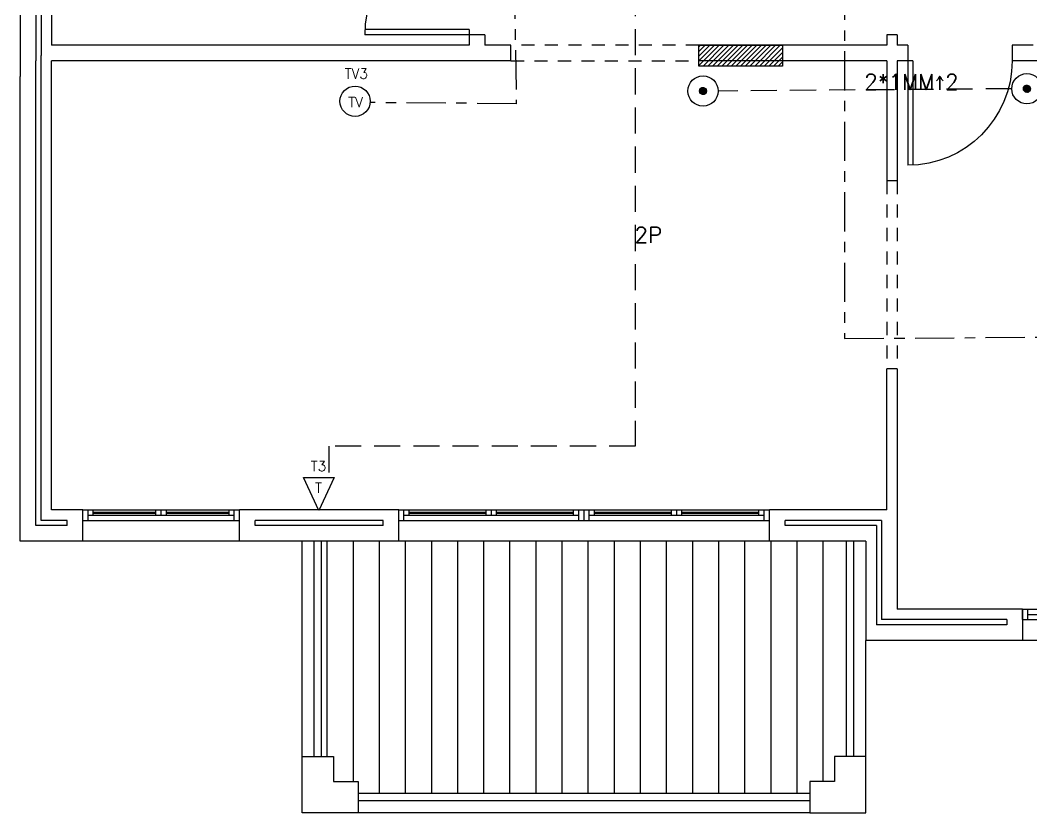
# Model space of a CAD drawing. Header units: millimetres. Extents: x -1167.6 to -1111.9, y 13007.9 to 13069.
# Drawn here: x -1127.31 to -1117.62, y 13053.82 to 13061.41 of the extents above; entities that cross this region are included whole.
import ezdxf
from ezdxf.enums import TextEntityAlignment as Align

# ---------------------------------------------------------------- set-up
doc = ezdxf.new("R2010")
doc.units = ezdxf.units.MM
doc.header["$LTSCALE"] = 0.5
for name, pattern in [('CENTER2', [1.125, 0.75, -0.125, 0.125, -0.125]), ('DASHED', [0.75, 0.5, -0.25]), ('HIDDEN', [0.375, 0.25, -0.125])]:
    doc.linetypes.add(name, pattern=pattern)
for name, color, linetype in [('1lowpower', 4, 'CONTINUOUS'), ('A-DOOR', 4, 'CONTINUOUS'), ('A-FLOR-STRS', 2, 'CONTINUOUS'), ('A-WALL', 7, 'CONTINUOUS'), ('A-WINDOW', 150, 'CONTINUOUS'), ('M-BALCONY', 6, 'CONTINUOUS'), ('M-HANDRAIL', 251, 'CONTINUOUS'), ('M-LINTELS', 251, 'HIDDEN'), ('M-SANITARY', 1, 'CONTINUOUS'), ('M-TILING', 251, 'CONTINUOUS')]:
    doc.layers.add(name, color=color, linetype=linetype)
doc.layers.get('M-SANITARY').off()
doc.styles.get("Standard").update_dxf_attribs({"font": 'romans.shx', "width": 0.8})

# ---------------------------------------------------------------- blocks, each defined once
blk = doc.blocks.new('D1000')
at = {"layer": 'A-DOOR'}
for p, q in [((0, 0), (-1000, 0)), ((0, 50), (-998.7, 50)), ((0, 50), (0, 0))]:
    blk.add_line(p, q, dxfattribs=at)
blk.add_arc((0, 0), 1000, 90, 180, dxfattribs=at)

msp = doc.modelspace()

# ---------------------------------------------------------------- hatches: boundary and pattern name
at = {"layer": 'A-FLOR-STRS'}
h = msp.add_hatch(dxfattribs=at)
h.set_pattern_fill('ANSI31', color=256, scale=0.01)
h.set_pattern_definition([(45, (79.079495, 46.508607), (-0.0224506403, 0.0224506403), [])])
h.paths.add_polyline_path([(-1120.8117, 13061.1663), (-1120.8117, 13060.9663), (-1120.0117, 13060.9663), (-1120.0117, 13061.1663)])

# ---------------------------------------------------------------- linework, layer by layer
at = {"layer": '1lowpower', "linetype": 'CENTER2'}
for p, q in [((-1122.6022, 13063.1432), (-1122.561, 13060.6062)), ((-1119.416, 13062.4586), (-1119.416, 13058.3574)), ((-1122.561, 13060.6062), (-1123.9604, 13060.6166)), ((-1119.416, 13058.3574), (-1115.5097, 13058.3847))]:
    msp.add_line(p, q, dxfattribs=at)
at = {"layer": '1lowpower', "linetype": 'DASHED'}
for p, q in [((-1121.4214, 13062.8203), (-1121.4214, 13057.3261)), ((-1117.815, 13060.7491), (-1120.6275, 13060.7276)), ((-1121.4214, 13057.3261), (-1124.357, 13057.3261)), ((-1124.357, 13057.3261), (-1124.357, 13057.0283))]:
    msp.add_line(p, q, dxfattribs=at)
at = {"layer": '1lowpower', "ltscale": 20}
for p, q in [((-1120.8066, 13060.7263), (-1120.7711, 13060.7617)), ((-1120.8066, 13060.7271), (-1120.772, 13060.7617)), ((-1120.8066, 13060.7279), (-1120.7728, 13060.7617)), ((-1120.8066, 13060.7288), (-1120.7737, 13060.7617)), ((-1120.8065, 13060.7254), (-1120.7703, 13060.7617)), ((-1120.8065, 13060.7297), (-1120.7746, 13060.7617)), ((-1120.8065, 13060.7247), (-1120.7695, 13060.7616)), ((-1120.8065, 13060.7306), (-1120.7755, 13060.7616)), ((-1120.8064, 13060.7239), (-1120.7688, 13060.7615)), ((-1120.8064, 13060.7316), (-1120.7765, 13060.7615)), ((-1120.8063, 13060.7231), (-1120.768, 13060.7614)), ((-1120.8062, 13060.7326), (-1120.7775, 13060.7614)), ((-1120.8062, 13060.7224), (-1120.7672, 13060.7613)), ((-1120.8061, 13060.7216), (-1120.7665, 13060.7612)), ((-1120.8061, 13060.7336), (-1120.7785, 13060.7612)), ((-1120.806, 13060.7209), (-1120.7658, 13060.7611)), ((-1120.8059, 13060.7347), (-1120.7795, 13060.761)), ((-1120.8058, 13060.7202), (-1120.7651, 13060.7609)), ((-1120.8056, 13060.7195), (-1120.7644, 13060.7608)), ((-1120.8056, 13060.7358), (-1120.7807, 13060.7607)), ((-1120.8055, 13060.7188), (-1120.7637, 13060.7606)), ((-1120.8053, 13060.7182), (-1120.763, 13060.7604)), ((-1120.8053, 13060.7369), (-1120.7818, 13060.7604)), ((-1120.8051, 13060.7175), (-1120.7624, 13060.7602)), ((-1120.8049, 13060.7169), (-1120.7617, 13060.76)), ((-1120.8049, 13060.7382), (-1120.7831, 13060.76)), ((-1120.8047, 13060.7162), (-1120.7611, 13060.7598)), ((-1120.8045, 13060.7395), (-1120.7844, 13060.7596)), ((-1120.8044, 13060.7156), (-1120.7605, 13060.7596)), ((-1120.8042, 13060.715), (-1120.7599, 13060.7593)), ((-1120.804, 13060.7144), (-1120.7592, 13060.7591)), ((-1120.8039, 13060.7409), (-1120.7858, 13060.759)), ((-1120.8037, 13060.7138), (-1120.7586, 13060.7588)), ((-1120.8034, 13060.7132), (-1120.7581, 13060.7586)), ((-1120.8032, 13060.7126), (-1120.7575, 13060.7583)), ((-1120.8032, 13060.7425), (-1120.7874, 13060.7583)), ((-1120.8029, 13060.712), (-1120.7569, 13060.758)), ((-1120.8026, 13060.7115), (-1120.7564, 13060.7577)), ((-1120.8023, 13060.7109), (-1120.7558, 13060.7574)), ((-1120.8023, 13060.7443), (-1120.7891, 13060.7574)), ((-1120.802, 13060.7104), (-1120.7553, 13060.7571)), ((-1120.8017, 13060.7098), (-1120.7547, 13060.7568)), ((-1120.8013, 13060.7093), (-1120.7542, 13060.7564)), ((-1120.801, 13060.7088), (-1120.7537, 13060.7561)), ((-1120.8009, 13060.7464), (-1120.7913, 13060.756)), ((-1120.8007, 13060.7083), (-1120.7532, 13060.7558)), ((-1120.8003, 13060.7078), (-1120.7527, 13060.7554)), ((-1120.7999, 13060.7073), (-1120.7522, 13060.7551)), ((-1120.7996, 13060.7068), (-1120.7517, 13060.7547)), ((-1120.7992, 13060.7063), (-1120.7512, 13060.7543)), ((-1120.7988, 13060.7058), (-1120.7507, 13060.7539)), ((-1120.7984, 13060.7054), (-1120.7503, 13060.7535)), ((-1120.7982, 13060.7501), (-1120.7949, 13060.7533)), ((-1120.798, 13060.7049), (-1120.7498, 13060.7532)), ((-1120.7976, 13060.7045), (-1120.7494, 13060.7527)), ((-1120.7972, 13060.704), (-1120.7489, 13060.7523)), ((-1120.7968, 13060.7036), (-1120.7485, 13060.7519)), ((-1120.7964, 13060.7032), (-1120.748, 13060.7515)), ((-1120.7959, 13060.7027), (-1120.7476, 13060.7511)), ((-1120.7955, 13060.7023), (-1120.7472, 13060.7506)), ((-1120.795, 13060.7019), (-1120.7468, 13060.7502)), ((-1120.7946, 13060.7015), (-1120.7464, 13060.7497)), ((-1120.7941, 13060.7011), (-1120.746, 13060.7492)), ((-1120.7936, 13060.7008), (-1120.7456, 13060.7488)), ((-1120.7932, 13060.7004), (-1120.7453, 13060.7483)), ((-1120.7927, 13060.7), (-1120.7449, 13060.7478)), ((-1120.7922, 13060.6997), (-1120.7445, 13060.7473)), ((-1120.7917, 13060.6993), (-1120.7442, 13060.7468)), ((-1120.7912, 13060.699), (-1120.7439, 13060.7463)), ((-1120.7906, 13060.6986), (-1120.7435, 13060.7458)), ((-1120.7901, 13060.6983), (-1120.7432, 13060.7452)), ((-1120.7896, 13060.698), (-1120.7429, 13060.7447)), ((-1120.789, 13060.6977), (-1120.7426, 13060.7441)), ((-1120.7885, 13060.6974), (-1120.7423, 13060.7436)), ((-1120.7879, 13060.6971), (-1120.742, 13060.743)), ((-1120.7873, 13060.6968), (-1120.7417, 13060.7425)), ((-1120.7868, 13060.6965), (-1120.7414, 13060.7419)), ((-1117.7042, 13060.7486), (-1117.6696, 13060.7833)), ((-1117.7042, 13060.7495), (-1117.6704, 13060.7833)), ((-1117.7042, 13060.7478), (-1117.6687, 13060.7832)), ((-1117.7042, 13060.7504), (-1117.6713, 13060.7832)), ((-1117.7041, 13060.747), (-1117.6679, 13060.7832)), ((-1117.7041, 13060.7513), (-1117.6722, 13060.7832)), ((-1117.7041, 13060.7462), (-1117.6671, 13060.7831)), ((-1117.7041, 13060.7522), (-1117.6731, 13060.7831)), ((-1117.704, 13060.7454), (-1117.6663, 13060.7831)), ((-1117.704, 13060.7531), (-1117.6741, 13060.783)), ((-1117.7039, 13060.7446), (-1117.6656, 13060.783)), ((-1117.7038, 13060.7439), (-1117.6648, 13060.7829)), ((-1117.7038, 13060.7541), (-1117.6751, 13060.7829)), ((-1117.7037, 13060.7432), (-1117.6641, 13060.7827)), ((-1117.7037, 13060.7551), (-1117.6761, 13060.7827)), ((-1117.7036, 13060.7424), (-1117.6634, 13060.7826)), ((-1117.7035, 13060.7562), (-1117.6771, 13060.7825)), ((-1117.7034, 13060.7417), (-1117.6627, 13060.7825)), ((-1117.7032, 13060.741), (-1117.662, 13060.7823)), ((-1117.7032, 13060.7573), (-1117.6783, 13060.7823)), ((-1117.7031, 13060.7404), (-1117.6613, 13060.7821)), ((-1117.7029, 13060.7585), (-1117.6794, 13060.782)), ((-1117.7029, 13060.7397), (-1117.6606, 13060.7819)), ((-1117.7027, 13060.739), (-1117.66, 13060.7817)), ((-1117.7025, 13060.7597), (-1117.6807, 13060.7816)), ((-1117.7025, 13060.7384), (-1117.6593, 13060.7815)), ((-1117.7023, 13060.7377), (-1117.6587, 13060.7813)), ((-1117.7021, 13060.761), (-1117.682, 13060.7811)), ((-1117.702, 13060.7371), (-1117.6581, 13060.7811)), ((-1117.7018, 13060.7365), (-1117.6574, 13060.7809)), ((-1117.7016, 13060.7359), (-1117.6568, 13060.7806)), ((-1117.7015, 13060.7624), (-1117.6834, 13060.7806)), ((-1117.7013, 13060.7353), (-1117.6562, 13060.7804)), ((-1117.701, 13060.7347), (-1117.6557, 13060.7801)), ((-1117.7008, 13060.7341), (-1117.6551, 13060.7798)), ((-1117.7008, 13060.764), (-1117.6849, 13060.7798)), ((-1117.7005, 13060.7336), (-1117.6545, 13060.7795)), ((-1117.7002, 13060.733), (-1117.6539, 13060.7792)), ((-1117.6999, 13060.7324), (-1117.6534, 13060.7789)), ((-1117.6999, 13060.7658), (-1117.6867, 13060.7789)), ((-1117.6996, 13060.7319), (-1117.6529, 13060.7786)), ((-1117.6993, 13060.7314), (-1117.6523, 13060.7783)), ((-1117.6989, 13060.7308), (-1117.6518, 13060.778)), ((-1117.6986, 13060.7303), (-1117.6513, 13060.7776)), ((-1117.6985, 13060.768), (-1117.6889, 13060.7776)), ((-1117.6982, 13060.7298), (-1117.6508, 13060.7773)), ((-1117.6979, 13060.7293), (-1117.6503, 13060.777)), ((-1117.6975, 13060.7288), (-1117.6498, 13060.7766)), ((-1117.6972, 13060.7283), (-1117.6493, 13060.7762)), ((-1117.6968, 13060.7278), (-1117.6488, 13060.7759)), ((-1117.6964, 13060.7274), (-1117.6483, 13060.7755)), ((-1117.696, 13060.7269), (-1117.6479, 13060.7751)), ((-1117.6958, 13060.7716), (-1117.6925, 13060.7748)), ((-1117.6956, 13060.7265), (-1117.6474, 13060.7747)), ((-1117.6952, 13060.726), (-1117.6469, 13060.7743)), ((-1117.6948, 13060.7256), (-1117.6465, 13060.7739)), ((-1117.6944, 13060.7251), (-1117.6461, 13060.7734)), ((-1117.694, 13060.7247), (-1117.6456, 13060.773)), ((-1117.6935, 13060.7243), (-1117.6452, 13060.7726)), ((-1117.6931, 13060.7239), (-1117.6448, 13060.7721)), ((-1117.6926, 13060.7235), (-1117.6444, 13060.7717)), ((-1117.6922, 13060.7231), (-1117.644, 13060.7712)), ((-1117.6917, 13060.7227), (-1117.6436, 13060.7708)), ((-1117.6912, 13060.7223), (-1117.6432, 13060.7703)), ((-1117.6908, 13060.7219), (-1117.6429, 13060.7698)), ((-1117.6903, 13060.7216), (-1117.6425, 13060.7693)), ((-1117.6898, 13060.7212), (-1117.6421, 13060.7688)), ((-1117.6893, 13060.7209), (-1117.6418, 13060.7683)), ((-1117.6888, 13060.7205), (-1117.6415, 13060.7678)), ((-1117.6882, 13060.7202), (-1117.6411, 13060.7673)), ((-1117.6877, 13060.7198), (-1117.6408, 13060.7668)), ((-1117.6872, 13060.7195), (-1117.6405, 13060.7662)), ((-1117.6866, 13060.7192), (-1117.6402, 13060.7657)), ((-1117.6861, 13060.7189), (-1117.6399, 13060.7651)), ((-1117.6855, 13060.7186), (-1117.6396, 13060.7646)), ((-1117.6849, 13060.7183), (-1117.6393, 13060.764)), ((-1117.6844, 13060.7181), (-1117.639, 13060.7634)), ((-1117.6838, 13060.7178), (-1117.6388, 13060.7628)), ((-1117.6832, 13060.7176), (-1117.6385, 13060.7622)), ((-1117.6826, 13060.7173), (-1117.6383, 13060.7616)), ((-1117.6819, 13060.7171), (-1117.638, 13060.761)), ((-1117.6813, 13060.7168), (-1117.6378, 13060.7604)), ((-1117.6807, 13060.7166), (-1117.6376, 13060.7597)), ((-1117.68, 13060.7164), (-1117.6374, 13060.7591)), ((-1117.6794, 13060.7162), (-1117.6372, 13060.7584)), ((-1117.6787, 13060.716), (-1117.637, 13060.7578)), ((-1117.678, 13060.7159), (-1117.6368, 13060.7571)), ((-1117.6773, 13060.7157), (-1117.6367, 13060.7564)), ((-1117.6766, 13060.7156), (-1117.6365, 13060.7557)), ((-1117.6759, 13060.7154), (-1117.6364, 13060.7549)), ((-1117.6752, 13060.7153), (-1117.6363, 13060.7542)), ((-1117.6744, 13060.7152), (-1117.6362, 13060.7535)), ((-1117.6736, 13060.7151), (-1117.6361, 13060.7527)), ((-1117.6729, 13060.715), (-1117.636, 13060.7519)), ((-1117.6721, 13060.715), (-1117.6359, 13060.7511)), ((-1117.6713, 13060.7149), (-1117.6359, 13060.7503)), ((-1117.6704, 13060.7149), (-1117.6359, 13060.7495)), ((-1117.6696, 13060.7149), (-1117.6359, 13060.7486)), ((-1117.6687, 13060.715), (-1117.6359, 13060.7477)), ((-1117.6678, 13060.715), (-1117.6359, 13060.7468)), ((-1117.6669, 13060.7151), (-1117.636, 13060.7459)), ((-1117.6659, 13060.7152), (-1117.6361, 13060.745)), ((-1117.6649, 13060.7153), (-1117.6363, 13060.744)), ((-1117.6639, 13060.7155), (-1117.6364, 13060.7429)), ((-1117.6628, 13060.7157), (-1117.6366, 13060.7419)), ((-1120.7862, 13060.6963), (-1120.7412, 13060.7413)), ((-1120.7856, 13060.696), (-1120.7409, 13060.7407)), ((-1120.785, 13060.6958), (-1120.7407, 13060.7401)), ((-1120.7844, 13060.6955), (-1120.7404, 13060.7395)), ((-1120.7837, 13060.6953), (-1120.7402, 13060.7388)), ((-1120.7831, 13060.6951), (-1120.74, 13060.7382)), ((-1120.7824, 13060.6949), (-1120.7398, 13060.7376)), ((-1120.7818, 13060.6947), (-1120.7396, 13060.7369)), ((-1120.7811, 13060.6945), (-1120.7394, 13060.7362)), ((-1120.7804, 13060.6943), (-1120.7392, 13060.7355)), ((-1120.7797, 13060.6942), (-1120.7391, 13060.7348)), ((-1120.779, 13060.694), (-1120.7389, 13060.7341)), ((-1120.7783, 13060.6939), (-1120.7388, 13060.7334)), ((-1120.7776, 13060.6938), (-1120.7387, 13060.7327)), ((-1120.7768, 13060.6937), (-1120.7386, 13060.7319)), ((-1120.7761, 13060.6936), (-1120.7385, 13060.7312)), ((-1120.7753, 13060.6935), (-1120.7384, 13060.7304)), ((-1120.7745, 13060.6935), (-1120.7383, 13060.7296)), ((-1120.7737, 13060.6934), (-1120.7383, 13060.7288)), ((-1120.7728, 13060.6934), (-1120.7383, 13060.7279)), ((-1120.772, 13060.6934), (-1120.7383, 13060.7271)), ((-1120.7711, 13060.6934), (-1120.7383, 13060.7262)), ((-1120.7702, 13060.6935), (-1120.7384, 13060.7253)), ((-1120.7693, 13060.6935), (-1120.7384, 13060.7244)), ((-1120.7683, 13060.6936), (-1120.7385, 13060.7234)), ((-1120.7673, 13060.6938), (-1120.7387, 13060.7224)), ((-1120.7663, 13060.694), (-1120.7388, 13060.7214)), ((-1120.7652, 13060.6942), (-1120.739, 13060.7203)), ((-1120.7641, 13060.6944), (-1120.7393, 13060.7192)), ((-1120.7629, 13060.6947), (-1120.7396, 13060.7181)), ((-1120.7617, 13060.6951), (-1120.74, 13060.7168)), ((-1120.7604, 13060.6956), (-1120.7405, 13060.7155)), ((-1120.7589, 13060.6962), (-1120.7411, 13060.7141)), ((-1120.7574, 13060.6969), (-1120.7418, 13060.7125)), ((-1120.7555, 13060.6979), (-1120.7428, 13060.7107)), ((-1120.7533, 13060.6993), (-1120.7442, 13060.7084)), ((-1120.7488, 13060.7029), (-1120.7478, 13060.7039)), ((-1117.6617, 13060.716), (-1117.6369, 13060.7408)), ((-1117.6605, 13060.7163), (-1117.6372, 13060.7396)), ((-1117.6593, 13060.7167), (-1117.6376, 13060.7383)), ((-1117.658, 13060.7171), (-1117.6381, 13060.737)), ((-1117.6565, 13060.7177), (-1117.6387, 13060.7356)), ((-1117.6549, 13060.7184), (-1117.6394, 13060.734)), ((-1117.6531, 13060.7194), (-1117.6404, 13060.7322)), ((-1117.6509, 13060.7208), (-1117.6418, 13060.7299)), ((-1117.6464, 13060.7244), (-1117.6454, 13060.7255)), ((-1124.4524, 13056.7093), (-1124.5998, 13057.0283)), ((-1124.5998, 13057.0283), (-1124.305, 13057.0283)), ((-1124.305, 13057.0283), (-1124.4524, 13056.7093))]:
    msp.add_line(p, q, dxfattribs=at)
for centre, radius in [((-1120.7724, 13060.7276), 0.145), ((-1117.67, 13060.7491), 0.145), ((-1124.1048, 13060.6295), 0.145), ((-1120.7724, 13060.7276), 0.0342), ((-1117.67, 13060.7491), 0.0342)]:
    msp.add_circle(centre, radius, dxfattribs=at)
at = {"layer": 'A-FLOR-STRS'}
msp.add_lwpolyline([(-1120.8117, 13061.1663), (-1120.0117, 13061.1663), (-1120.0117, 13060.9663), (-1120.8117, 13060.9663), (-1120.8117, 13061.1663)], dxfattribs=at)
for points in [[(-1124.6117, 13054.3538), (-1124.3117, 13054.3538), (-1124.3117, 13054.1163), (-1124.0742, 13054.1163), (-1124.0742, 13053.8163), (-1124.6117, 13053.8163)], [(-1119.2117, 13054.3538), (-1119.5117, 13054.3538), (-1119.5117, 13054.1163), (-1119.7492, 13054.1163), (-1119.7492, 13053.8163), (-1119.2117, 13053.8163)]]:
    msp.add_lwpolyline(points, close=True, dxfattribs=at)
at = {"layer": 'A-WALL'}
for p, q in [((-1127.3117, 13062.4163), (-1127.3117, 13060.8663)), ((-1127.0117, 13062.4163), (-1127.0117, 13061.1663)), ((-1127.1617, 13062.2663), (-1127.1617, 13061.0163)), ((-1127.1117, 13062.2663), (-1127.1117, 13061.0663)), ((-1123.0117, 13061.2663), (-1123.0117, 13061.1663)), ((-1122.8617, 13061.2663), (-1123.0117, 13061.2663)), ((-1122.8617, 13061.2663), (-1122.8617, 13061.1663)), ((-1118.9117, 13061.2663), (-1119.0117, 13061.2663)), ((-1119.0117, 13061.2663), (-1119.0117, 13061.1663)), ((-1118.9117, 13061.2663), (-1118.9117, 13061.1663)), ((-1123.0117, 13061.1663), (-1127.0117, 13061.1663)), ((-1122.6117, 13061.1663), (-1122.8617, 13061.1663)), ((-1122.6117, 13061.0163), (-1122.6117, 13061.1663)), ((-1119.0117, 13061.1663), (-1120.8117, 13061.1663)), ((-1120.8117, 13061.0163), (-1120.8117, 13061.1663)), ((-1118.8117, 13061.1663), (-1118.9117, 13061.1663)), ((-1118.8117, 13061.1663), (-1118.8117, 13061.0163)), ((-1117.6117, 13061.1663), (-1117.8117, 13061.1663)), ((-1117.8117, 13061.1663), (-1117.8117, 13061.0163)), ((-1127.1117, 13056.6163), (-1127.1117, 13061.0663)), ((-1127.1617, 13056.5663), (-1127.1617, 13061.0163)), ((-1122.8617, 13061.0163), (-1127.0117, 13061.0163)), ((-1127.0117, 13056.7163), (-1127.0117, 13061.0163)), ((-1122.6117, 13061.0163), (-1122.8617, 13061.0163)), ((-1119.0117, 13061.0163), (-1120.8117, 13061.0163)), ((-1119.0117, 13061.0163), (-1119.0117, 13059.8663)), ((-1118.8117, 13061.0163), (-1118.9117, 13061.0163)), ((-1118.9117, 13061.0163), (-1118.9117, 13059.8663)), ((-1115.1117, 13061.0163), (-1117.8117, 13061.0163)), ((-1127.3117, 13056.4163), (-1127.3117, 13060.8663)), ((-1118.9117, 13059.8663), (-1119.0117, 13059.8663)), ((-1119.0117, 13056.7163), (-1119.0117, 13058.0663)), ((-1118.9117, 13058.0663), (-1119.0117, 13058.0663)), ((-1118.9117, 13058.0663), (-1118.9117, 13055.7663)), ((-1126.7117, 13056.7163), (-1127.0117, 13056.7163)), ((-1126.7117, 13056.4163), (-1126.7117, 13056.7163)), ((-1123.6867, 13056.7163), (-1125.2117, 13056.7163)), ((-1125.2117, 13056.4163), (-1125.2117, 13056.7163)), ((-1123.6867, 13056.4163), (-1123.6867, 13056.7163)), ((-1119.0117, 13056.7163), (-1120.1367, 13056.7163)), ((-1120.1367, 13056.4163), (-1120.1367, 13056.7163)), ((-1126.8617, 13056.6163), (-1127.1117, 13056.6163)), ((-1126.8617, 13056.5663), (-1126.8617, 13056.6163)), ((-1123.8367, 13056.6163), (-1125.0617, 13056.6163)), ((-1125.0617, 13056.5663), (-1125.0617, 13056.6163)), ((-1123.8367, 13056.5663), (-1123.8367, 13056.6163)), ((-1119.0617, 13056.6163), (-1119.9867, 13056.6163)), ((-1119.9867, 13056.5663), (-1119.9867, 13056.6163)), ((-1119.0617, 13056.6163), (-1119.0617, 13055.6663)), ((-1126.8617, 13056.5663), (-1127.1617, 13056.5663)), ((-1123.8367, 13056.5663), (-1125.0617, 13056.5663)), ((-1119.1117, 13056.5663), (-1119.9867, 13056.5663)), ((-1119.1117, 13056.5663), (-1119.1117, 13055.6163)), ((-1126.7117, 13056.4163), (-1127.3117, 13056.4163)), ((-1123.6867, 13056.4163), (-1125.2117, 13056.4163)), ((-1119.2117, 13056.4163), (-1120.1367, 13056.4163)), ((-1119.2117, 13056.4163), (-1119.2117, 13055.4663)), ((-1117.7117, 13055.7663), (-1118.9117, 13055.7663)), ((-1117.7117, 13055.7663), (-1117.7117, 13055.4663)), ((-1117.8617, 13055.6163), (-1119.1117, 13055.6163)), ((-1117.8617, 13055.6663), (-1119.0617, 13055.6663)), ((-1117.8617, 13055.6663), (-1117.8617, 13055.6163)), ((-1117.7117, 13055.4663), (-1119.2117, 13055.4663))]:
    msp.add_line(p, q, dxfattribs=at)
at = {"layer": 'A-WINDOW'}
for p, q in [((-1126.7117, 13056.7163), (-1125.2117, 13056.7163)), ((-1126.7117, 13056.6163), (-1126.7117, 13056.7163)), ((-1126.6617, 13056.6163), (-1126.6617, 13056.7163)), ((-1126.6117, 13056.6663), (-1126.6117, 13056.7163)), ((-1126.6117, 13056.6963), (-1126.0117, 13056.6963)), ((-1126.6117, 13056.6863), (-1126.0117, 13056.6863)), ((-1126.0117, 13056.6663), (-1126.0117, 13056.7163)), ((-1125.9617, 13056.6663), (-1125.9617, 13056.7163)), ((-1125.9117, 13056.6663), (-1125.9117, 13056.7163)), ((-1125.9117, 13056.6963), (-1125.3117, 13056.6963)), ((-1125.9117, 13056.6863), (-1125.3117, 13056.6863)), ((-1125.3117, 13056.6663), (-1125.3117, 13056.7163)), ((-1125.2617, 13056.6163), (-1125.2617, 13056.7163)), ((-1125.2117, 13056.6163), (-1125.2117, 13056.7163)), ((-1123.6867, 13056.7163), (-1121.9117, 13056.7163)), ((-1123.6867, 13056.6163), (-1123.6867, 13056.7163)), ((-1123.6367, 13056.6163), (-1123.6367, 13056.7163)), ((-1123.5867, 13056.6663), (-1123.5867, 13056.7163)), ((-1123.5867, 13056.6963), (-1122.8492, 13056.6963)), ((-1123.5867, 13056.6863), (-1122.8492, 13056.6863)), ((-1122.8492, 13056.6663), (-1122.8492, 13056.7163)), ((-1122.7992, 13056.6663), (-1122.7992, 13056.7163)), ((-1122.7492, 13056.6663), (-1122.7492, 13056.7163)), ((-1122.7492, 13056.6963), (-1122.0117, 13056.6963)), ((-1122.7492, 13056.6863), (-1122.0117, 13056.6863)), ((-1122.0117, 13056.6663), (-1122.0117, 13056.7163)), ((-1121.9617, 13056.6163), (-1121.9617, 13056.7163)), ((-1121.9117, 13056.7163), (-1120.1367, 13056.7163)), ((-1121.9117, 13056.6163), (-1121.9117, 13056.7163)), ((-1121.9117, 13056.6163), (-1121.9117, 13056.7163)), ((-1121.8617, 13056.6163), (-1121.8617, 13056.7163)), ((-1121.8117, 13056.6663), (-1121.8117, 13056.7163)), ((-1121.8117, 13056.6963), (-1121.0742, 13056.6963)), ((-1121.8117, 13056.6863), (-1121.0742, 13056.6863)), ((-1121.0742, 13056.6663), (-1121.0742, 13056.7163)), ((-1121.0242, 13056.6663), (-1121.0242, 13056.7163)), ((-1120.9742, 13056.6663), (-1120.9742, 13056.7163)), ((-1120.9742, 13056.6963), (-1120.2367, 13056.6963)), ((-1120.9742, 13056.6863), (-1120.2367, 13056.6863)), ((-1120.2367, 13056.6663), (-1120.2367, 13056.7163)), ((-1120.1867, 13056.6163), (-1120.1867, 13056.7163)), ((-1120.1367, 13056.6163), (-1120.1367, 13056.7163)), ((-1126.7117, 13056.6163), (-1125.2117, 13056.6163)), ((-1126.6617, 13056.6663), (-1125.2617, 13056.6663)), ((-1123.6867, 13056.6163), (-1121.9117, 13056.6163)), ((-1123.6367, 13056.6663), (-1121.9617, 13056.6663)), ((-1121.9117, 13056.6163), (-1120.1367, 13056.6163)), ((-1121.8617, 13056.6663), (-1120.1867, 13056.6663)), ((-1125.2117, 13056.4163), (-1126.7117, 13056.4163)), ((-1120.1367, 13056.4163), (-1123.6867, 13056.4163)), ((-1117.7117, 13055.7663), (-1116.2117, 13055.7663)), ((-1117.7117, 13055.6663), (-1117.7117, 13055.7663)), ((-1117.6617, 13055.6663), (-1117.6617, 13055.7663)), ((-1117.6617, 13055.7163), (-1116.2617, 13055.7163)), ((-1117.7117, 13055.6663), (-1116.2117, 13055.6663)), ((-1116.2117, 13055.4663), (-1117.7117, 13055.4663))]:
    msp.add_line(p, q, dxfattribs=at)
at = {"layer": 'M-BALCONY'}
for p, q in [((-1124.6117, 13054.3538), (-1124.6117, 13056.4163)), ((-1119.2117, 13054.3538), (-1119.2117, 13055.4663)), ((-1119.7492, 13053.8164), (-1124.0742, 13053.8163))]:
    msp.add_line(p, q, dxfattribs=at)
at = {"layer": 'M-HANDRAIL'}
for p, q in [((-1124.4967, 13054.3538), (-1124.4967, 13056.4163)), ((-1124.4267, 13054.3538), (-1124.4267, 13056.4163)), ((-1119.3967, 13054.3538), (-1119.3967, 13056.4163)), ((-1119.3267, 13054.3538), (-1119.3267, 13056.4163)), ((-1119.7492, 13054.0013), (-1124.0742, 13054.0013)), ((-1119.7492, 13053.9313), (-1124.0742, 13053.9313))]:
    msp.add_line(p, q, dxfattribs=at)
at = {"layer": 'M-LINTELS'}
for p, q in [((-1120.8117, 13061.1663), (-1122.6117, 13061.1663)), ((-1122.6117, 13061.0163), (-1120.8117, 13061.0163)), ((-1119.0117, 13059.8663), (-1119.0117, 13058.0663)), ((-1118.9117, 13059.8663), (-1118.9117, 13058.0663))]:
    msp.add_line(p, q, dxfattribs=at)
at = {"layer": 'M-TILING'}
for p, q in [((-1124.3742, 13056.4163), (-1124.3742, 13054.3538)), ((-1124.1242, 13056.4163), (-1124.1242, 13054.1163)), ((-1123.8742, 13056.4163), (-1123.8742, 13054.0013)), ((-1123.6242, 13056.4163), (-1123.6242, 13054.0013)), ((-1123.3742, 13056.4163), (-1123.3742, 13054.0013)), ((-1123.1242, 13056.4163), (-1123.1242, 13054.0013)), ((-1122.8742, 13056.4163), (-1122.8742, 13054.0013)), ((-1122.6242, 13056.4163), (-1122.6242, 13054.0013)), ((-1122.3742, 13056.4163), (-1122.3742, 13054.0013)), ((-1122.1242, 13056.4163), (-1122.1242, 13054.0013)), ((-1121.8742, 13056.4163), (-1121.8742, 13054.0013)), ((-1121.6242, 13056.4163), (-1121.6242, 13054.0013)), ((-1121.3742, 13056.4163), (-1121.3742, 13054.0013)), ((-1121.1242, 13056.4163), (-1121.1242, 13054.0013)), ((-1120.8742, 13056.4163), (-1120.8742, 13054.0013)), ((-1120.6242, 13056.4163), (-1120.6242, 13054.0013)), ((-1120.3742, 13056.4163), (-1120.3742, 13054.0013)), ((-1120.1242, 13056.4163), (-1120.1242, 13054.0013)), ((-1119.8742, 13056.4163), (-1119.8742, 13054.0013)), ((-1119.6242, 13056.4163), (-1119.6242, 13054.1163))]:
    msp.add_line(p, q, dxfattribs=at)

# ---------------------------------------------------------------- block references
at = {"layer": 'M-SANITARY', "xscale": 0.0009999999892898, "yscale": 0.0009999999892898, "zscale": 0.0009999999892898}
msp.add_blockref('D1000', (-1123.0117, 13061.2663), dxfattribs=at)
at = {"layer": 'M-SANITARY', "xscale": -0.0009999999892898, "yscale": 0.0009999999892898, "zscale": 0.0009999999892898, "rotation": 270}
msp.add_blockref('D1000', (-1118.8117, 13061.0163), dxfattribs=at)

# ---------------------------------------------------------------- texts
at = {"layer": '1lowpower', "ltscale": 20}
for s, height, p in [('TV3', 0.09664, (-1124.0927, 13060.8942)), ('2*1MM^ 2', 0.15076, (-1118.7761, 13060.8137)), ('TV', 0.09664, (-1124.1, 13060.6198)), ('2P', 0.15076, (-1121.2957, 13059.3496)), ('T3', 0.09664, (-1124.4548, 13057.1362)), ('T', 0.0966, (-1124.4548, 13056.9268))]:
    msp.add_text(s, height=height, dxfattribs=at).set_placement(p, align=Align.MIDDLE)

doc.saveas('drawing.dxf')
